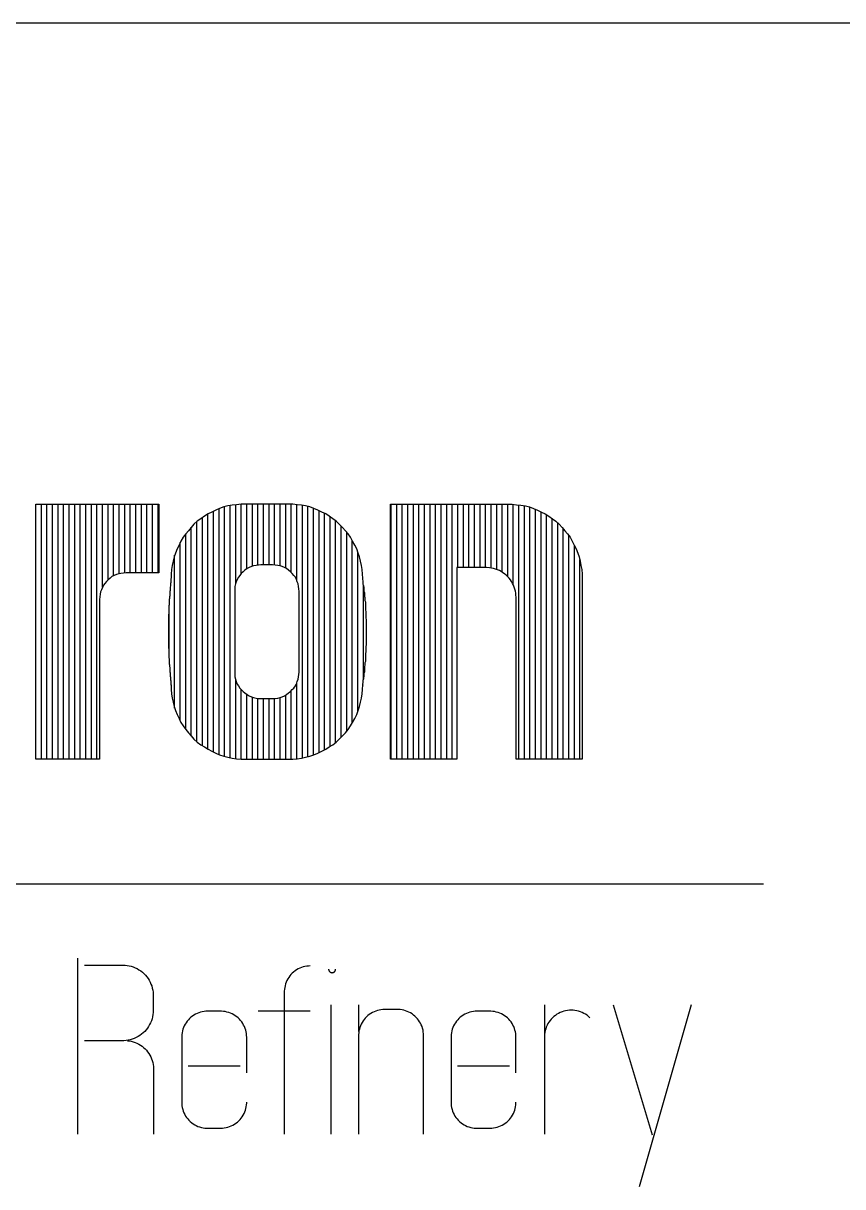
# Model space of a CAD drawing. Extents: x 0 to 17.2, y 0.1 to 11.3.
# Drawn here: x 11.468 to 11.926, y 0.817 to 1.468 of the extents above; entities that cross this region are included whole.
import ezdxf

# ---------------------------------------------------------------- set-up
doc = ezdxf.new("R2010")
doc.units = 0
for name, color, linetype in [('BORDER', 3, 'CONTINUOUS'), ('BORDERTEXT', 7, 'CONTINUOUS'), ('LOGO', 8, 'CONTINUOUS')]:
    doc.layers.add(name, color=color, linetype=linetype)

msp = doc.modelspace()

# ---------------------------------------------------------------- linework, layer by layer
at = {"layer": 'BORDER'}
for points in [[(17.0808, 1.46816), (0.1692, 1.46816)], [(11.88199, 0.98609), (10.9896, 0.98609)]]:
    msp.add_lwpolyline(points, dxfattribs=at)
at = {"layer": 'BORDERTEXT', "color": 7}
for points in [[(11.47455, 1.05605), (11.47455, 1.19893), (11.54342, 1.19893), (11.54342, 1.16047), (11.52508, 1.16047), (11.52363, 1.16036), (11.52217, 1.16013), (11.52094, 1.15991), (11.51971, 1.15946), (11.51837, 1.1589), (11.51714, 1.15835), (11.51614, 1.15745), (11.51502, 1.15656), (11.51412, 1.15566), (11.51323, 1.15454), (11.51234, 1.15354), (11.51178, 1.15231), (11.51122, 1.15097), (11.51077, 1.14974), (11.51055, 1.14851), (11.51032, 1.14705), (11.51021, 1.1456), (11.51021, 1.05605), (11.47455, 1.05605)], [(11.55582, 1.17825), (11.55471, 1.17601), (11.5537, 1.17389), (11.55281, 1.17154), (11.55191, 1.16941), (11.55135, 1.16695), (11.55079, 1.16461), (11.55046, 1.16226), (11.55023, 1.1598), (11.55023, 1.15745), (11.55012, 1.15712), (11.55012, 1.15656), (11.55012, 1.156), (11.55012, 1.15544), (11.55012, 1.1551), (11.5499, 1.15454), (11.5499, 1.1541), (11.5499, 1.15354), (11.5499, 1.1532), (11.54968, 1.15242), (11.54968, 1.15208), (11.54968, 1.15153), (11.54968, 1.15097), (11.54968, 1.15052), (11.54956, 1.15007), (11.54956, 1.14963), (11.54956, 1.14907), (11.54956, 1.14851), (11.54956, 1.14795), (11.54956, 1.14761), (11.54934, 1.14705), (11.54934, 1.1465), (11.54934, 1.14605), (11.54923, 1.14549), (11.54923, 1.14515), (11.54923, 1.14459), (11.54923, 1.14404), (11.54923, 1.14348), (11.54923, 1.14292), (11.54923, 1.14258), (11.549, 1.14202), (11.549, 1.14158), (11.549, 1.14102), (11.549, 1.14068), (11.549, 1.1399), (11.549, 1.13956), (11.549, 1.13901), (11.549, 1.13845), (11.549, 1.138), (11.549, 1.13755), (11.54878, 1.1371), (11.54878, 1.13655), (11.54878, 1.13599), (11.54878, 1.13565), (11.54878, 1.13509), (11.54878, 1.13453), (11.54878, 1.13397), (11.54878, 1.13353), (11.54878, 1.13308), (11.54878, 1.13263), (11.54878, 1.13207), (11.54878, 1.13151), (11.54878, 1.13096), (11.54878, 1.1304), (11.54878, 1.13006), (11.54878, 1.1295), (11.54878, 1.12906), (11.54878, 1.1285), (11.54878, 1.12816), (11.54878, 1.12738), (11.54878, 1.12704), (11.54878, 1.12648), (11.54878, 1.12615), (11.54878, 1.12548), (11.54878, 1.12503), (11.54878, 1.12458), (11.54878, 1.12402), (11.54878, 1.12346), (11.54878, 1.12313), (11.54878, 1.12257), (11.54878, 1.12201), (11.54878, 1.12145), (11.54878, 1.12101), (11.54878, 1.12056), (11.54878, 1.12011), (11.54878, 1.11955), (11.54878, 1.11899), (11.54878, 1.11843), (11.549, 1.11788), (11.549, 1.11754), (11.549, 1.11698), (11.549, 1.11653), (11.549, 1.11597), (11.549, 1.11564), (11.549, 1.11486), (11.549, 1.11452), (11.549, 1.11396), (11.549, 1.11363), (11.549, 1.11296), (11.54923, 1.11251), (11.54923, 1.11206), (11.54923, 1.1115), (11.54923, 1.11094), (11.54923, 1.11061), (11.54923, 1.11005), (11.54923, 1.10949), (11.54934, 1.10893), (11.54934, 1.10848), (11.54934, 1.10804), (11.54956, 1.10759), (11.54956, 1.10703), (11.54956, 1.10647), (11.54956, 1.10614), (11.54956, 1.10535), (11.54956, 1.10502), (11.54968, 1.10446), (11.54968, 1.10412), (11.54968, 1.10345), (11.54968, 1.10312), (11.54968, 1.10256), (11.5499, 1.102), (11.5499, 1.10144), (11.5499, 1.10111), (11.5499, 1.10055), (11.55012, 1.09999), (11.55012, 1.09954), (11.55012, 1.09898), (11.55012, 1.09865), (11.55012, 1.09809), (11.55023, 1.09753), (11.55023, 1.09775), (11.55023, 1.09518), (11.55046, 1.09272), (11.55079, 1.09037), (11.55135, 1.08803), (11.55191, 1.08568), (11.55281, 1.08344), (11.5537, 1.08121), (11.55471, 1.07897), (11.55582, 1.07673), (11.55705, 1.07483), (11.55851, 1.07282), (11.55996, 1.07092), (11.56153, 1.06913), (11.56309, 1.06734), (11.56488, 1.06567), (11.56689, 1.06421), (11.5689, 1.06298), (11.57103, 1.06175), (11.57315, 1.06052), (11.57528, 1.05941), (11.5774, 1.05851), (11.57975, 1.05784), (11.5821, 1.05728), (11.58456, 1.05672), (11.5869, 1.05639), (11.58948, 1.05616), (11.59171, 1.05605), (11.60423, 1.05605), (11.61608, 1.05605), (11.61843, 1.05616), (11.62089, 1.05639), (11.62324, 1.05672), (11.62559, 1.05728), (11.62793, 1.05784), (11.63017, 1.05851), (11.63241, 1.05941), (11.63464, 1.06052), (11.63688, 1.06175), (11.63878, 1.06298), (11.64079, 1.06421), (11.64269, 1.06567), (11.64448, 1.06734), (11.64627, 1.06913), (11.64795, 1.07092), (11.6494, 1.07282), (11.65074, 1.07483), (11.65186, 1.07673), (11.65309, 1.07897), (11.65421, 1.08121), (11.6551, 1.08344), (11.65577, 1.08568), (11.65633, 1.08803), (11.65689, 1.09037), (11.65722, 1.09272), (11.65745, 1.09518), (11.65756, 1.09775), (11.65756, 1.09753), (11.65756, 1.0982), (11.65778, 1.09898), (11.6579, 1.09988), (11.6579, 1.10043), (11.65812, 1.10133), (11.65812, 1.102), (11.65834, 1.10267), (11.65845, 1.10345), (11.65845, 1.10435), (11.65868, 1.10502), (11.65868, 1.1058), (11.65868, 1.10647), (11.65879, 1.10714), (11.65879, 1.10793), (11.65901, 1.10882), (11.65901, 1.10949), (11.65901, 1.11027), (11.65924, 1.11094), (11.65924, 1.11161), (11.65924, 1.11251), (11.65935, 1.11329), (11.65935, 1.11396), (11.65935, 1.11475), (11.65935, 1.11564), (11.65957, 1.11609), (11.65957, 1.11698), (11.65957, 1.11776), (11.65957, 1.11843), (11.65957, 1.11922), (11.65968, 1.12011), (11.65968, 1.12078), (11.65968, 1.12145), (11.65968, 1.12224), (11.65968, 1.12313), (11.65968, 1.1238), (11.65968, 1.12458), (11.65968, 1.12525), (11.65968, 1.12615), (11.65968, 1.12682), (11.65968, 1.12738), (11.65968, 1.12827), (11.65968, 1.12906), (11.65968, 1.12973), (11.65968, 1.1304), (11.65968, 1.13129), (11.65968, 1.13207), (11.65968, 1.13274), (11.65968, 1.13353), (11.65968, 1.13442), (11.65957, 1.13509), (11.65957, 1.13576), (11.65957, 1.13655), (11.65957, 1.13744), (11.65957, 1.13811), (11.65957, 1.13889), (11.65935, 1.13956), (11.65935, 1.14023), (11.65935, 1.14102), (11.65924, 1.14169), (11.65924, 1.14258), (11.65924, 1.14337), (11.65924, 1.14404), (11.65901, 1.14471), (11.65901, 1.1456), (11.65901, 1.14638), (11.65879, 1.14705), (11.65879, 1.14784), (11.65868, 1.14851), (11.65868, 1.14918), (11.65845, 1.15007), (11.65845, 1.15086), (11.65834, 1.15153), (11.65834, 1.15231), (11.65812, 1.1532), (11.6579, 1.15387), (11.6579, 1.15454), (11.65778, 1.15533), (11.65778, 1.156), (11.65756, 1.15678), (11.65756, 1.15745), (11.65745, 1.1598), (11.65722, 1.16226), (11.65689, 1.16461), (11.65633, 1.16695), (11.65577, 1.16941), (11.6551, 1.17154), (11.65421, 1.17389), (11.65309, 1.17601), (11.65186, 1.17825), (11.65074, 1.18037), (11.6494, 1.18227), (11.64795, 1.18406), (11.64627, 1.18585), (11.64448, 1.18764), (11.64269, 1.18931), (11.64079, 1.19077), (11.63878, 1.19211), (11.63688, 1.19345), (11.63464, 1.19446), (11.63241, 1.19557), (11.63017, 1.19647), (11.62793, 1.19736), (11.62559, 1.19792), (11.62324, 1.19826), (11.62089, 1.19859), (11.61843, 1.19893), (11.61608, 1.19893), (11.60423, 1.19893), (11.59171, 1.19893), (11.58948, 1.19893), (11.5869, 1.19859), (11.58456, 1.19826), (11.5821, 1.19792), (11.57975, 1.19736), (11.5774, 1.19647), (11.57528, 1.19557), (11.57315, 1.19446), (11.57103, 1.19345), (11.5689, 1.19211), (11.56689, 1.19077), (11.56488, 1.18931), (11.56309, 1.18764), (11.56153, 1.18585), (11.55996, 1.18406), (11.55851, 1.18227), (11.55705, 1.18037), (11.55582, 1.17825)], [(11.75538, 1.19557), (11.75762, 1.19446), (11.75974, 1.19345), (11.76187, 1.19211), (11.76388, 1.19077), (11.76567, 1.18931), (11.76757, 1.18764), (11.76925, 1.18585), (11.77081, 1.18406), (11.77226, 1.18227), (11.77372, 1.18037), (11.77495, 1.17825), (11.77595, 1.17601), (11.77707, 1.17389), (11.77797, 1.17154), (11.77886, 1.16941), (11.77942, 1.16695), (11.77975, 1.16461), (11.78031, 1.16226), (11.78043, 1.1598), (11.78043, 1.15745), (11.78043, 1.05605), (11.74342, 1.05605), (11.74342, 1.14677), (11.74338, 1.14793), (11.74326, 1.14909), (11.74306, 1.15023), (11.74278, 1.15135), (11.74242, 1.15245), (11.74198, 1.15353), (11.74148, 1.15457), (11.7409, 1.15557), (11.74025, 1.15653), (11.73954, 1.15745), (11.73876, 1.15831), (11.73793, 1.15911), (11.73704, 1.15986), (11.7361, 1.16054), (11.73512, 1.16115), (11.7341, 1.1617), (11.73304, 1.16217), (11.73195, 1.16256), (11.73083, 1.16288), (11.7297, 1.16312), (11.72855, 1.16329), (11.72682, 1.16338), (11.71022, 1.16338), (11.71022, 1.05605), (11.6731, 1.05605), (11.6731, 1.19893), (11.73895, 1.19893), (11.7413, 1.19893), (11.74376, 1.19859), (11.7461, 1.19826), (11.74867, 1.19792), (11.75091, 1.19736), (11.75326, 1.19647), (11.75538, 1.19557)], [(11.58679, 1.15544), (11.58635, 1.15421), (11.58601, 1.15276), (11.5859, 1.15153), (11.5859, 1.15007), (11.5859, 1.10491), (11.5859, 1.10357), (11.58601, 1.10222), (11.58635, 1.10088), (11.58679, 1.09965), (11.58724, 1.0982), (11.58802, 1.09719), (11.58869, 1.09596), (11.58959, 1.09507), (11.59071, 1.09395), (11.5916, 1.09328), (11.59283, 1.09239), (11.59395, 1.0916), (11.59529, 1.09104), (11.59641, 1.09071), (11.59786, 1.09037), (11.59931, 1.09015), (11.60054, 1.09015), (11.60423, 1.09015), (11.60714, 1.09015), (11.60859, 1.09015), (11.61005, 1.09037), (11.61128, 1.09071), (11.61251, 1.09104), (11.61374, 1.0916), (11.61497, 1.09239), (11.61608, 1.09328), (11.6172, 1.09395), (11.6181, 1.09507), (11.61899, 1.09596), (11.61988, 1.09719), (11.62056, 1.0982), (11.62089, 1.09965), (11.62145, 1.10088), (11.62167, 1.10222), (11.62178, 1.10357), (11.62201, 1.10491), (11.62201, 1.15007), (11.62178, 1.15153), (11.62167, 1.15276), (11.62145, 1.15421), (11.62089, 1.15544), (11.62056, 1.15678), (11.61988, 1.15801), (11.61899, 1.15902), (11.6181, 1.16013), (11.6172, 1.16103), (11.61608, 1.16192), (11.61497, 1.16282), (11.61374, 1.16338), (11.61251, 1.16394), (11.61128, 1.16438), (11.61005, 1.16461), (11.60859, 1.16483), (11.60714, 1.16494), (11.60054, 1.16494), (11.59931, 1.16483), (11.59786, 1.16461), (11.59641, 1.16438), (11.59529, 1.16394), (11.59395, 1.16338), (11.59283, 1.16282), (11.5916, 1.16192), (11.59071, 1.16103), (11.58959, 1.16013), (11.58869, 1.15902), (11.58802, 1.15801), (11.58724, 1.15678), (11.58679, 1.15544)], [(11.49793, 0.94467), (11.49793, 0.84619)], [(11.50178, 0.94082), (11.52332, 0.94082), (11.5245, 0.94078), (11.52568, 0.94066), (11.52684, 0.94045), (11.52799, 0.94017), (11.52911, 0.9398), (11.5302, 0.93936), (11.53127, 0.93884), (11.53229, 0.93825), (11.53327, 0.93759), (11.5342, 0.93686), (11.53508, 0.93607), (11.5359, 0.93522), (11.53666, 0.93432), (11.53735, 0.93336), (11.53798, 0.93236), (11.53853, 0.93132), (11.53901, 0.93024), (11.53942, 0.92913), (11.53974, 0.92799), (11.53999, 0.92684), (11.54015, 0.92567), (11.54024, 0.92449), (11.54025, 0.9239), (11.54025, 0.91543), (11.54021, 0.91425), (11.54008, 0.91308), (11.53988, 0.91191), (11.53959, 0.91077), (11.53923, 0.90964), (11.53878, 0.90855), (11.53827, 0.90749), (11.53767, 0.90646), (11.53701, 0.90548), (11.53629, 0.90455), (11.5355, 0.90367), (11.53465, 0.90285), (11.53374, 0.90209), (11.53279, 0.9014), (11.53178, 0.90077), (11.53074, 0.90022), (11.52966, 0.89974), (11.52855, 0.89933), (11.52741, 0.89901), (11.52626, 0.89876), (11.52509, 0.8986), (11.52391, 0.89852), (11.52332, 0.89851), (11.50178, 0.89851)], [(11.62822, 0.94035), (11.62822, 0.94035), (11.62721, 0.94031), (11.6262, 0.94021), (11.6252, 0.94003), (11.62421, 0.93979), (11.62324, 0.93947), (11.6223, 0.93909), (11.62139, 0.93865), (11.62051, 0.93814), (11.61967, 0.93757), (11.61886, 0.93694), (11.61811, 0.93626), (11.6174, 0.93553), (11.61675, 0.93476), (11.61615, 0.93393), (11.61561, 0.93307), (11.61514, 0.93217), (11.61472, 0.93125), (11.61438, 0.93029), (11.6141, 0.92931), (11.61389, 0.92832), (11.61374, 0.92731), (11.61367, 0.9263), (11.61366, 0.92579), (11.61366, 0.84619)], [(11.6385, 0.93852), (11.63851, 0.93838), (11.63852, 0.93825), (11.63854, 0.93812), (11.63858, 0.93798), (11.63862, 0.93786), (11.63867, 0.93773), (11.63873, 0.93761), (11.63879, 0.9375), (11.63887, 0.93738), (11.63895, 0.93728), (11.63904, 0.93718), (11.63914, 0.93709), (11.63924, 0.937), (11.63935, 0.93692), (11.63946, 0.93685), (11.63958, 0.93679), (11.6397, 0.93673), (11.63983, 0.93669), (11.63996, 0.93665), (11.64009, 0.93662), (11.64022, 0.9366), (11.64036, 0.93659), (11.64049, 0.93659), (11.64063, 0.9366), (11.64076, 0.93662), (11.64089, 0.93665), (11.64102, 0.93669), (11.64115, 0.93673), (11.64127, 0.93679), (11.64139, 0.93685), (11.6415, 0.93692), (11.64161, 0.937), (11.64171, 0.93709), (11.64181, 0.93718), (11.6419, 0.93728), (11.64198, 0.93738), (11.64206, 0.9375), (11.64212, 0.93761), (11.64218, 0.93773), (11.64223, 0.93786), (11.64227, 0.93798), (11.64231, 0.93812), (11.64233, 0.93825), (11.64235, 0.93852)], [(11.6398, 0.91864), (11.6398, 0.84619)], [(11.65526, 0.91864), (11.65526, 0.90373)], [(11.7593, 0.91864), (11.7593, 0.84619)], [(11.7978, 0.91864), (11.81963, 0.84585)], [(11.84147, 0.91864), (11.81235, 0.81674)], [(11.59261, 0.88043), (11.59261, 0.90044), (11.59257, 0.90146), (11.59247, 0.90247), (11.59229, 0.90347), (11.59205, 0.90446), (11.59173, 0.90542), (11.59135, 0.90637), (11.59091, 0.90728), (11.5904, 0.90816), (11.58983, 0.909), (11.5892, 0.9098), (11.58852, 0.91056), (11.58779, 0.91126), (11.58701, 0.91192), (11.58619, 0.91251), (11.58533, 0.91305), (11.58443, 0.91353), (11.58351, 0.91394), (11.58255, 0.91429), (11.58157, 0.91457), (11.58058, 0.91478), (11.57957, 0.91492), (11.57856, 0.91499), (11.57805, 0.915), (11.57077, 0.915), (11.56976, 0.91497), (11.56875, 0.91486), (11.56775, 0.91468), (11.56676, 0.91444), (11.56579, 0.91412), (11.56485, 0.91374), (11.56394, 0.9133), (11.56306, 0.91279), (11.56222, 0.91222), (11.56142, 0.9116), (11.56066, 0.91092), (11.55996, 0.91019), (11.5593, 0.90941), (11.5587, 0.90858), (11.55817, 0.90772), (11.55769, 0.90683), (11.55728, 0.9059), (11.55693, 0.90494), (11.55665, 0.90397), (11.55644, 0.90297), (11.5563, 0.90197), (11.55622, 0.90095), (11.55622, 0.90044), (11.55622, 0.86405), (11.55625, 0.86304), (11.55636, 0.86203), (11.55653, 0.86102), (11.55678, 0.86004), (11.55709, 0.85907), (11.55747, 0.85813), (11.55792, 0.85722), (11.55843, 0.85634), (11.559, 0.85549), (11.55962, 0.85469), (11.5603, 0.85394), (11.56103, 0.85323), (11.56181, 0.85258), (11.56263, 0.85198), (11.56349, 0.85144), (11.56439, 0.85097), (11.56532, 0.85055), (11.56627, 0.85021), (11.56725, 0.84993), (11.56825, 0.84971), (11.56925, 0.84957), (11.57027, 0.8495), (11.57077, 0.84949), (11.57805, 0.84949), (11.57907, 0.84953), (11.58008, 0.84964), (11.58108, 0.84981), (11.58206, 0.85006), (11.58303, 0.85037), (11.58397, 0.85075), (11.58489, 0.8512), (11.58577, 0.85171), (11.58661, 0.85227), (11.58741, 0.8529), (11.58816, 0.85358), (11.58887, 0.85431), (11.58952, 0.85509), (11.59012, 0.85591), (11.59066, 0.85677), (11.59114, 0.85767), (11.59155, 0.8586), (11.5919, 0.85955), (11.59218, 0.86053), (11.59239, 0.86152), (11.59253, 0.86253), (11.5926, 0.86354), (11.59261, 0.86405), (11.59261, 0.86405)], [(11.59911, 0.91529), (11.62822, 0.91529)], [(11.69166, 0.84619), (11.69166, 0.90141), (11.69162, 0.90243), (11.69151, 0.90344), (11.69134, 0.90444), (11.69109, 0.90543), (11.69078, 0.90639), (11.6904, 0.90733), (11.68995, 0.90825), (11.68944, 0.90913), (11.68888, 0.90997), (11.68825, 0.91077), (11.68757, 0.91153), (11.68684, 0.91223), (11.68606, 0.91289), (11.68524, 0.91348), (11.68438, 0.91402), (11.68348, 0.9145), (11.68255, 0.91491), (11.6816, 0.91526), (11.68062, 0.91554), (11.67963, 0.91575), (11.67862, 0.91589), (11.67761, 0.91596), (11.6771, 0.91597), (11.66982, 0.91597), (11.6688, 0.91594), (11.66779, 0.91583), (11.66679, 0.91565), (11.66581, 0.91541), (11.66484, 0.91509), (11.6639, 0.91471), (11.66299, 0.91427), (11.66211, 0.91376), (11.66126, 0.91319), (11.66046, 0.91257), (11.65971, 0.91189), (11.659, 0.91115), (11.65835, 0.91038), (11.65775, 0.90955), (11.65721, 0.90869), (11.65674, 0.9078), (11.65632, 0.90687), (11.65598, 0.90591), (11.6557, 0.90494), (11.65548, 0.90394), (11.65534, 0.90294), (11.65527, 0.90192), (11.65526, 0.90141), (11.65526, 0.84619)], [(11.74341, 0.88043), (11.74341, 0.90044), (11.74338, 0.90146), (11.74327, 0.90247), (11.7431, 0.90347), (11.74285, 0.90446), (11.74254, 0.90542), (11.74216, 0.90637), (11.74171, 0.90728), (11.7412, 0.90816), (11.74063, 0.909), (11.74001, 0.9098), (11.73933, 0.91056), (11.7386, 0.91126), (11.73782, 0.91192), (11.737, 0.91251), (11.73614, 0.91305), (11.73524, 0.91353), (11.73431, 0.91394), (11.73336, 0.91429), (11.73238, 0.91457), (11.73139, 0.91478), (11.73038, 0.91492), (11.72937, 0.91499), (11.72886, 0.915), (11.72158, 0.915), (11.72056, 0.91497), (11.71955, 0.91486), (11.71855, 0.91468), (11.71757, 0.91444), (11.7166, 0.91412), (11.71566, 0.91374), (11.71474, 0.9133), (11.71386, 0.91279), (11.71302, 0.91222), (11.71222, 0.9116), (11.71147, 0.91092), (11.71076, 0.91019), (11.71011, 0.90941), (11.70951, 0.90858), (11.70897, 0.90772), (11.70849, 0.90683), (11.70808, 0.9059), (11.70773, 0.90494), (11.70745, 0.90397), (11.70724, 0.90297), (11.7071, 0.90197), (11.70703, 0.90095), (11.70702, 0.90044), (11.70702, 0.86405), (11.70706, 0.86304), (11.70716, 0.86203), (11.70734, 0.86102), (11.70759, 0.86004), (11.7079, 0.85907), (11.70828, 0.85813), (11.70873, 0.85722), (11.70923, 0.85634), (11.7098, 0.85549), (11.71043, 0.85469), (11.71111, 0.85394), (11.71184, 0.85323), (11.71262, 0.85258), (11.71344, 0.85198), (11.7143, 0.85144), (11.7152, 0.85097), (11.71613, 0.85055), (11.71708, 0.85021), (11.71806, 0.84993), (11.71905, 0.84971), (11.72006, 0.84957), (11.72107, 0.8495), (11.72158, 0.84949), (11.72886, 0.84949), (11.72987, 0.84953), (11.73088, 0.84964), (11.73188, 0.84981), (11.73287, 0.85006), (11.73384, 0.85037), (11.73478, 0.85075), (11.73569, 0.8512), (11.73657, 0.85171), (11.73741, 0.85227), (11.73821, 0.8529), (11.73897, 0.85358), (11.73968, 0.85431), (11.74033, 0.85509), (11.74093, 0.85591), (11.74146, 0.85677), (11.74194, 0.85767), (11.74235, 0.8586), (11.7427, 0.85955), (11.74298, 0.86053), (11.74319, 0.86152), (11.74334, 0.86253), (11.74341, 0.86354), (11.74341, 0.86405), (11.74341, 0.86405)], [(11.78478, 0.91136), (11.78478, 0.91136), (11.78478, 0.91136), (11.78478, 0.91136), (11.784, 0.91206), (11.78317, 0.91271), (11.7823, 0.9133), (11.78139, 0.91382), (11.78045, 0.91428), (11.77947, 0.91467), (11.77848, 0.915), (11.77746, 0.91525), (11.77642, 0.91543), (11.77538, 0.91554), (11.77433, 0.91558), (11.77328, 0.91554), (11.77224, 0.91543), (11.7712, 0.91525), (11.77019, 0.91499), (11.76919, 0.91467), (11.76822, 0.91427), (11.76727, 0.91381), (11.76636, 0.91329), (11.76549, 0.9127), (11.76467, 0.91205), (11.76389, 0.91135), (11.76316, 0.9106), (11.76249, 0.90979), (11.76187, 0.90894), (11.76131, 0.90805), (11.76082, 0.90712), (11.76039, 0.90617), (11.76004, 0.90518), (11.75975, 0.90417), (11.75953, 0.90314), (11.75938, 0.9021), (11.75931, 0.90106), (11.7593, 0.90044), (11.7593, 0.90044)], [(11.52578, 0.89851), (11.52578, 0.89851), (11.52689, 0.89838), (11.52798, 0.89817), (11.52905, 0.89789), (11.53011, 0.89753), (11.53113, 0.89711), (11.53213, 0.89661), (11.53308, 0.89604), (11.534, 0.89541), (11.53486, 0.89471), (11.53568, 0.89396), (11.53644, 0.89315), (11.53715, 0.89229), (11.53779, 0.89139), (11.53837, 0.89044), (11.53888, 0.88945), (11.53932, 0.88843), (11.53969, 0.88738), (11.53998, 0.88631), (11.5402, 0.88522), (11.54034, 0.88412), (11.5404, 0.88327), (11.5404, 0.84619)], [(11.58897, 0.88427), (11.55986, 0.88427)], [(11.73978, 0.88427), (11.71066, 0.88427)]]:
    msp.add_lwpolyline(points, dxfattribs=at)
at = {"layer": 'LOGO'}
for points in [[(11.47456, 1.05605), (11.47456, 1.19893)], [(11.47767, 1.05605), (11.47767, 1.19893)], [(11.48078, 1.05605), (11.48078, 1.19893)], [(11.48389, 1.05605), (11.48389, 1.19893)], [(11.487, 1.05605), (11.487, 1.19893)], [(11.4901, 1.05605), (11.4901, 1.19893)], [(11.49321, 1.05605), (11.49321, 1.19893)], [(11.49632, 1.05605), (11.49632, 1.19893)], [(11.49943, 1.05605), (11.49943, 1.19893)], [(11.50254, 1.05605), (11.50254, 1.19893)], [(11.50565, 1.05605), (11.50565, 1.19893)], [(11.50876, 1.05605), (11.50876, 1.19893)], [(11.51187, 1.15251), (11.51187, 1.19893)], [(11.51497, 1.15651), (11.51497, 1.19893)], [(11.51808, 1.15877), (11.51808, 1.19893)], [(11.52119, 1.15996), (11.52119, 1.19893)], [(11.5243, 1.16041), (11.5243, 1.19893)], [(11.52741, 1.16047), (11.52741, 1.19893)], [(11.53052, 1.16047), (11.53052, 1.19893)], [(11.53363, 1.16047), (11.53363, 1.19893)], [(11.53674, 1.16047), (11.53674, 1.19893)], [(11.53984, 1.16047), (11.53984, 1.19893)], [(11.54295, 1.16047), (11.54295, 1.19893)], [(11.58958, 1.16013), (11.58958, 1.19893)], [(11.59269, 1.16272), (11.59269, 1.19893)], [(11.5958, 1.16414), (11.5958, 1.19893)], [(11.59891, 1.16477), (11.59891, 1.19893)], [(11.60202, 1.16494), (11.60202, 1.19893)], [(11.60513, 1.16494), (11.60513, 1.19893)], [(11.60824, 1.16486), (11.60824, 1.19893)], [(11.61135, 1.16436), (11.61135, 1.19893)], [(11.61445, 1.16305), (11.61445, 1.19893)], [(11.61756, 1.16067), (11.61756, 1.19893)], [(11.62067, 1.15631), (11.62067, 1.19862)], [(11.67352, 1.05605), (11.67352, 1.19893)], [(11.67663, 1.05605), (11.67663, 1.19893)], [(11.67974, 1.05605), (11.67974, 1.19893)], [(11.68285, 1.05605), (11.68285, 1.19893)], [(11.68596, 1.05605), (11.68596, 1.19893)], [(11.68906, 1.05605), (11.68906, 1.19893)], [(11.69217, 1.05605), (11.69217, 1.19893)], [(11.69528, 1.05605), (11.69528, 1.19893)], [(11.69839, 1.05605), (11.69839, 1.19893)], [(11.7015, 1.05605), (11.7015, 1.19893)], [(11.70461, 1.05605), (11.70461, 1.19893)], [(11.70772, 1.05605), (11.70772, 1.19893)], [(11.71083, 1.16338), (11.71083, 1.19893)], [(11.71393, 1.16338), (11.71393, 1.19893)], [(11.71704, 1.16338), (11.71704, 1.19893)], [(11.72015, 1.16338), (11.72015, 1.19893)], [(11.72326, 1.16338), (11.72326, 1.19893)], [(11.72637, 1.16338), (11.72637, 1.19893)], [(11.72948, 1.16316), (11.72948, 1.19893)], [(11.73259, 1.16234), (11.73259, 1.19893)], [(11.7357, 1.1608), (11.7357, 1.19893)], [(11.7388, 1.15826), (11.7388, 1.19893)], [(11.74191, 1.15369), (11.74191, 1.19884)], [(11.57093, 1.06181), (11.57093, 1.19339)], [(11.57404, 1.06006), (11.57404, 1.19492)], [(11.57715, 1.05862), (11.57715, 1.19636)], [(11.58026, 1.05772), (11.58026, 1.19748)], [(11.58337, 1.05699), (11.58337, 1.1981)], [(11.58648, 1.15457), (11.58648, 1.19853)], [(11.62378, 1.05685), (11.62378, 1.19818)], [(11.62689, 1.05759), (11.62689, 1.19761)], [(11.63, 1.05846), (11.63, 1.19654)], [(11.63311, 1.05976), (11.63311, 1.19522)], [(11.63622, 1.06139), (11.63622, 1.19375)], [(11.74502, 1.05605), (11.74502, 1.19841)], [(11.74813, 1.05605), (11.74813, 1.19799)], [(11.75124, 1.05605), (11.75124, 1.19724)], [(11.75435, 1.05605), (11.75435, 1.19601)], [(11.75746, 1.05605), (11.75746, 1.19454)], [(11.76057, 1.05605), (11.76057, 1.19293)], [(11.56161, 1.06904), (11.56161, 1.18594)], [(11.56471, 1.06582), (11.56471, 1.18916)], [(11.56782, 1.06364), (11.56782, 1.19139)], [(11.63932, 1.06332), (11.63932, 1.19174)], [(11.64243, 1.06547), (11.64243, 1.18951)], [(11.64554, 1.06841), (11.64554, 1.18657)], [(11.76367, 1.05605), (11.76367, 1.1909)], [(11.76678, 1.05605), (11.76678, 1.18833)], [(11.5585, 1.07283), (11.5585, 1.18226)], [(11.64865, 1.07184), (11.64865, 1.18319)], [(11.76989, 1.05605), (11.76989, 1.18511)], [(11.773, 1.05605), (11.773, 1.18131)], [(11.55539, 1.07761), (11.55539, 1.17737)], [(11.65176, 1.07657), (11.65176, 1.17843)], [(11.77611, 1.05605), (11.77611, 1.17571)], [(11.55228, 1.08476), (11.55228, 1.17029)], [(11.65487, 1.08286), (11.65487, 1.17215)], [(11.77922, 1.05605), (11.77922, 1.16784)], [(11.65798, 1.10076), (11.65798, 1.15363)], [(11.54917, 1.11262), (11.54917, 1.14244)], [(11.58648, 1.05645), (11.58648, 1.10052)], [(11.58958, 1.05616), (11.58958, 1.09507)], [(11.61756, 1.05612), (11.61756, 1.0944)], [(11.62067, 1.05637), (11.62067, 1.09871)], [(11.59269, 1.05605), (11.59269, 1.09248)], [(11.5958, 1.05605), (11.5958, 1.09089)], [(11.59891, 1.05605), (11.59891, 1.09021)], [(11.60202, 1.05605), (11.60202, 1.09015)], [(11.60513, 1.05605), (11.60513, 1.09015)], [(11.60824, 1.05605), (11.60824, 1.09015)], [(11.61135, 1.05605), (11.61135, 1.09073)], [(11.61445, 1.05605), (11.61445, 1.09206)]]:
    msp.add_lwpolyline(points, dxfattribs=at)

doc.saveas('drawing.dxf')
